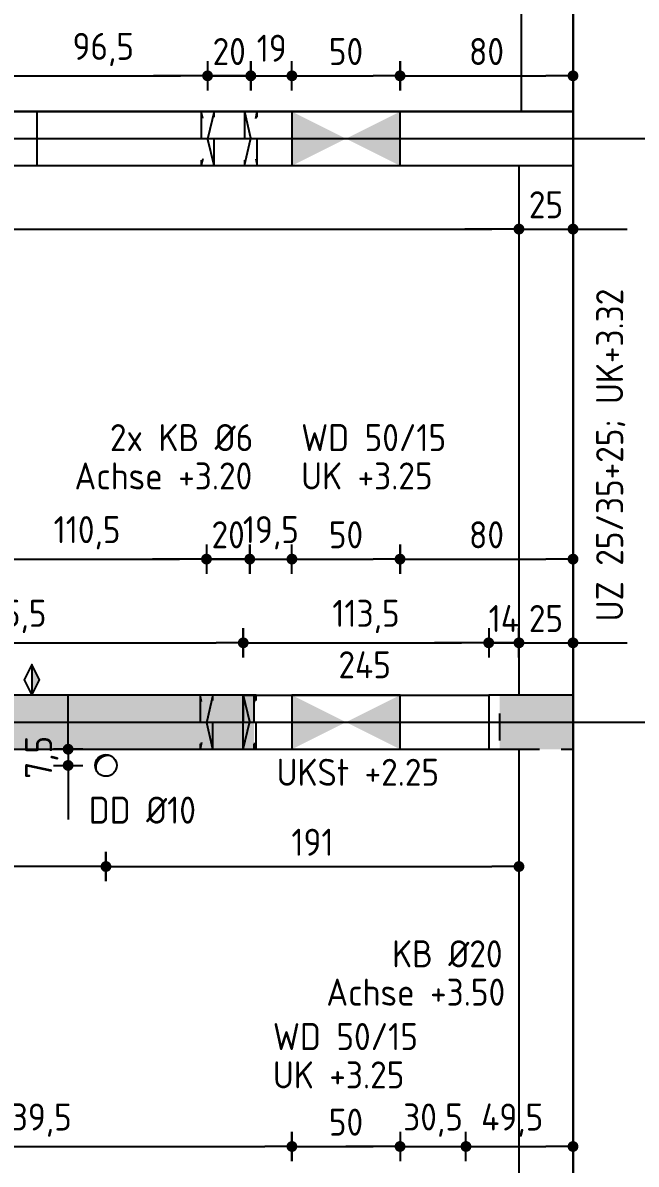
# Model space of a CAD drawing. Extents: x 399 to 532, y -4 to 185.
# Drawn here: x 447.15 to 449.98, y 176.91 to 182.19 of the extents above; entities that cross this region are included whole.
import ezdxf

# ---------------------------------------------------------------- set-up
doc = ezdxf.new("R2010")
doc.units = 0
doc.header["$LTSCALE"] = 0.5
doc.header["$MEASUREMENT"] = 0
doc.header["$PDMODE"] = 2
doc.linetypes.add('AUSGEZOGEN', pattern=[1000.01, 1000, 0.01])
doc.linetypes.add('HIDDEN', pattern=[0.375, 0.25, -0.125])
doc.layers.get('0').update_dxf_attribs({"linetype": 'CONTINUOUS'})
doc.layers.get('Defpoints').update_dxf_attribs({"linetype": 'CONTINUOUS'})
for name, color, linetype in [('0_H10', 13, 'CONTINUOUS'), ('ACHSEN', 7, 'CONTINUOUS'), ('BETON', 7, 'CONTINUOUS'), ('DD', 7, 'CONTINUOUS'), ('Decke', 7, 'CONTINUOUS'), ('Decke Lignatur', 21, 'CONTINUOUS'), ('DRUEBER', 7, 'CONTINUOUS'), ('HOLZ-ANS', 21, 'CONTINUOUS'), ('MASSE', 7, 'CONTINUOUS'), ('Sichtbeton', 7, 'CONTINUOUS'), ('Sturz', 7, 'CONTINUOUS'), ('TEXT', 7, 'CONTINUOUS'), ('UZ', 7, 'CONTINUOUS'), ('WD', 7, 'CONTINUOUS')]:
    doc.layers.add(name, color=color, linetype=linetype)
doc.styles.add('TXT', font='isocp.shx')
doc.dimstyles.new('DOT_I', dxfattribs={"dimscale": 0.5, "dimtxt": 0.25, "dimasz": 0.25, "dimexe": 0.1, "dimexo": 0.3, "dimgap": 0.1, "dimtad": 1, "dimdec": 3, "dimzin": 3, "dimtxsty": 'TXT', "dimblk": 'DOT', "dimblk1": 'DOT', "dimblk2": 'DOT', "dimsah": 1, "dimcen": 0.1, "dimse1": 1, "dimse2": 1, "dimazin": 0, "dimtfac": 1, "dimtdec": 4, "dimtix": 1, "dimtmove": 2, "dimatfit": 3, "dimldrblk": 'DOT', "dimfxl": 0.7, "dimfxlon": 1, "dimtvp": 1, "dimtolj": 1, "dimtzin": 0, "dimarcsym": 0})

# ---------------------------------------------------------------- blocks, each defined once
blk = doc.blocks.new('Beton 1.OG')
at = {"color": 0, "linetype": 'ByBlock', "flags": 128}
for points in [[(19.985, 12.25), (19.985, 13.5), (24.685, 13.5), (24.685, 13.75), (18.96, 13.75), (18.96, 13.5), (19.735, 13.5), (19.735, 12.25)], [(26.16, 13.5), (26.16, 13.75), (25.82, 13.75), (25.82, 13.5)]]:
    blk.add_lwpolyline(points, close=True, dxfattribs=at)
blk = doc.blocks.new('DOT')
at = {"layer": 'MASSE', "color": 7, "linetype": 'Continuous'}
for p, q in [((0, 0.54), (0, -0.54)), ((0, 0), (-1, 0))]:
    blk.add_line(p, q, dxfattribs=at)
at = {"layer": 'MASSE', "color": 7, "linetype": 'Continuous', "const_width": 0.2}
blk.add_lwpolyline([(-0.1, 0, 1), (0.1, 0, 1)], format="xyb", close=True, dxfattribs=at)
blk = doc.blocks.new('*D547')
at = {"layer": 'Defpoints', "color": 0, "linetype": 'AUSGEZOGEN', "transparency": 16777216}
for p in [(443.516, 181.2382), (449.441, 181.2382), (449.441, 181.2382)]:
    blk.add_point(p, dxfattribs=at)
at = {"layer": 'MASSE', "color": 0, "linetype": 'AUSGEZOGEN', "lineweight": -2, "transparency": 16777216}
blk.add_line((443.641, 181.2382), (449.316, 181.2382), dxfattribs=at)
at = {"layer": 'MASSE', "color": 0, "linetype": 'AUSGEZOGEN', "lineweight": -2, "transparency": 16777216, "xscale": 0.125, "yscale": 0.125, "zscale": 0.125, "rotation": 180}
blk.add_blockref('DOT', (443.516, 181.2382), dxfattribs=at)
at = {"layer": 'MASSE', "color": 0, "linetype": 'AUSGEZOGEN', "lineweight": -2, "transparency": 16777216, "xscale": 0.125, "yscale": 0.125, "zscale": 0.125}
blk.add_blockref('DOT', (449.441, 181.2382), dxfattribs=at)
at = {"layer": 'MASSE', "color": 0, "linetype": 'AUSGEZOGEN', "transparency": 16777216, "insert": (445.8108, 181.3601), "char_height": 0.125, "attachment_point": 5, "style": 'TXT'}
blk.add_mtext('\\A1;592,5', dxfattribs=at)
blk = doc.blocks.new('*D548')
at = {"layer": 'Defpoints', "color": 0, "linetype": 'AUSGEZOGEN', "transparency": 16777216}
for p in [(449.441, 181.2382), (449.691, 181.2382), (449.691, 181.2382)]:
    blk.add_point(p, dxfattribs=at)
at = {"layer": 'MASSE', "color": 0, "linetype": 'AUSGEZOGEN', "lineweight": -2, "transparency": 16777216}
for p, q in [((449.316, 181.2382), (449.191, 181.2382)), ((449.441, 181.2382), (449.691, 181.2382)), ((449.816, 181.2382), (449.941, 181.2382))]:
    blk.add_line(p, q, dxfattribs=at)
at = {"layer": 'MASSE', "color": 0, "linetype": 'AUSGEZOGEN', "lineweight": -2, "transparency": 16777216, "xscale": 0.125, "yscale": 0.125, "zscale": 0.125}
blk.add_blockref('DOT', (449.441, 181.2382), dxfattribs=at)
at = {"layer": 'MASSE', "color": 0, "linetype": 'AUSGEZOGEN', "lineweight": -2, "transparency": 16777216, "xscale": 0.125, "yscale": 0.125, "zscale": 0.125, "rotation": 180}
blk.add_blockref('DOT', (449.691, 181.2382), dxfattribs=at)
at = {"layer": 'MASSE', "color": 0, "linetype": 'AUSGEZOGEN', "transparency": 16777216, "insert": (449.566, 181.3508), "char_height": 0.125, "attachment_point": 5, "style": 'TXT'}
blk.add_mtext('\\A1;25', dxfattribs=at)
blk = doc.blocks.new('*D411')
at = {"layer": 'Defpoints', "color": 0, "linetype": 'AUSGEZOGEN', "transparency": 16777216}
for p in [(446.011, 179.324), (448.166, 179.324), (448.166, 179.324)]:
    blk.add_point(p, dxfattribs=at)
at = {"layer": 'MASSE', "color": 0, "linetype": 'AUSGEZOGEN', "lineweight": -2, "transparency": 16777216}
blk.add_line((446.136, 179.324), (448.041, 179.324), dxfattribs=at)
at = {"layer": 'MASSE', "color": 0, "linetype": 'AUSGEZOGEN', "lineweight": -2, "transparency": 16777216, "xscale": 0.125, "yscale": 0.125, "zscale": 0.125, "rotation": 180}
blk.add_blockref('DOT', (446.011, 179.324), dxfattribs=at)
at = {"layer": 'MASSE', "color": 0, "linetype": 'AUSGEZOGEN', "lineweight": -2, "transparency": 16777216, "xscale": 0.125, "yscale": 0.125, "zscale": 0.125}
blk.add_blockref('DOT', (448.166, 179.324), dxfattribs=at)
at = {"layer": 'MASSE', "color": 0, "linetype": 'AUSGEZOGEN', "transparency": 16777216, "insert": (447.0885, 179.4459), "char_height": 0.125, "attachment_point": 5, "style": 'TXT'}
blk.add_mtext('\\A1;215,5', dxfattribs=at)
blk = doc.blocks.new('*D412')
at = {"layer": 'Defpoints', "color": 0, "linetype": 'AUSGEZOGEN', "transparency": 16777216}
for p in [(448.166, 179.324), (449.301, 179.324), (449.301, 179.324)]:
    blk.add_point(p, dxfattribs=at)
at = {"layer": 'MASSE', "color": 0, "linetype": 'AUSGEZOGEN', "lineweight": -2, "transparency": 16777216}
blk.add_line((448.291, 179.324), (449.176, 179.324), dxfattribs=at)
at = {"layer": 'MASSE', "color": 0, "linetype": 'AUSGEZOGEN', "lineweight": -2, "transparency": 16777216, "xscale": 0.125, "yscale": 0.125, "zscale": 0.125, "rotation": 180}
blk.add_blockref('DOT', (448.166, 179.324), dxfattribs=at)
at = {"layer": 'MASSE', "color": 0, "linetype": 'AUSGEZOGEN', "lineweight": -2, "transparency": 16777216, "xscale": 0.125, "yscale": 0.125, "zscale": 0.125}
blk.add_blockref('DOT', (449.301, 179.324), dxfattribs=at)
at = {"layer": 'MASSE', "color": 0, "linetype": 'AUSGEZOGEN', "transparency": 16777216, "insert": (448.7335, 179.4459), "char_height": 0.125, "attachment_point": 5, "style": 'TXT'}
blk.add_mtext('\\A1;113,5', dxfattribs=at)
blk = doc.blocks.new('*D413')
at = {"layer": 'Defpoints', "color": 0, "linetype": 'AUSGEZOGEN', "transparency": 16777216}
for p in [(449.301, 179.324), (449.441, 179.324), (449.441, 179.324)]:
    blk.add_point(p, dxfattribs=at)
at = {"layer": 'MASSE', "color": 0, "linetype": 'AUSGEZOGEN', "lineweight": -2, "transparency": 16777216}
for p, q in [((449.176, 179.324), (449.051, 179.324)), ((449.301, 179.324), (449.441, 179.324)), ((449.566, 179.324), (449.691, 179.324))]:
    blk.add_line(p, q, dxfattribs=at)
at = {"layer": 'MASSE', "color": 0, "linetype": 'AUSGEZOGEN', "lineweight": -2, "transparency": 16777216, "xscale": 0.125, "yscale": 0.125, "zscale": 0.125}
blk.add_blockref('DOT', (449.301, 179.324), dxfattribs=at)
at = {"layer": 'MASSE', "color": 0, "linetype": 'AUSGEZOGEN', "lineweight": -2, "transparency": 16777216, "xscale": 0.125, "yscale": 0.125, "zscale": 0.125, "rotation": 180}
blk.add_blockref('DOT', (449.441, 179.324), dxfattribs=at)
at = {"layer": 'MASSE', "color": 0, "linetype": 'AUSGEZOGEN', "transparency": 16777216, "insert": (449.371, 179.4365), "char_height": 0.125, "attachment_point": 5, "style": 'TXT'}
blk.add_mtext('\\A1;14', dxfattribs=at)
blk = doc.blocks.new('*D414')
at = {"layer": 'Defpoints', "color": 0, "linetype": 'AUSGEZOGEN', "transparency": 16777216}
for p in [(449.441, 179.324), (449.691, 179.324), (449.691, 179.324)]:
    blk.add_point(p, dxfattribs=at)
at = {"layer": 'MASSE', "color": 0, "linetype": 'AUSGEZOGEN', "lineweight": -2, "transparency": 16777216}
for p, q in [((449.316, 179.324), (449.191, 179.324)), ((449.441, 179.324), (449.691, 179.324)), ((449.816, 179.324), (449.941, 179.324))]:
    blk.add_line(p, q, dxfattribs=at)
at = {"layer": 'MASSE', "color": 0, "linetype": 'AUSGEZOGEN', "lineweight": -2, "transparency": 16777216, "xscale": 0.125, "yscale": 0.125, "zscale": 0.125}
blk.add_blockref('DOT', (449.441, 179.324), dxfattribs=at)
at = {"layer": 'MASSE', "color": 0, "linetype": 'AUSGEZOGEN', "lineweight": -2, "transparency": 16777216, "xscale": 0.125, "yscale": 0.125, "zscale": 0.125, "rotation": 180}
blk.add_blockref('DOT', (449.691, 179.324), dxfattribs=at)
at = {"layer": 'MASSE', "color": 0, "linetype": 'AUSGEZOGEN', "transparency": 16777216, "insert": (449.566, 179.4365), "char_height": 0.125, "attachment_point": 5, "style": 'TXT'}
blk.add_mtext('\\A1;25', dxfattribs=at)
blk = doc.blocks.new('Beton EG')
at = {"color": 0, "linetype": 'ByBlock', "flags": 128}
for points in [[(23.68, 16.2), (26.16, 16.2), (26.16, 16.45), (23.68, 16.45)], [(26.16, 10.73), (26.16, 13.75), (25.77, 13.75), (25.77, 13.5), (25.91, 13.5), (25.91, 11.05), (19.735, 11.05), (19.735, 10.7), (19.985, 10.7), (19.985, 10.8), (25.91, 10.8), (25.91, 10.73)], [(24.635, 13.75), (22.48, 13.75), (22.48, 13.5), (24.635, 13.5)]]:
    blk.add_lwpolyline(points, close=True, dxfattribs=at)
blk = doc.blocks.new('DD00')
at = {"color": 0, "linetype": 'ByBlock'}
blk.add_circle((23.94, -2.9), 0.05, dxfattribs=at)
at = {"layer": 'DD', "color": 15, "linetype": 'AUSGEZOGEN'}
blk.add_lwpolyline([(23.9754, -2.8646, 0, 0, 0), (23.9754, -2.8646, 0, 0.00163, 0), (23.9699, -2.861, 0.00163, 0.00324, 0), (23.9642, -2.8581, 0.00324, 0.00478, 0), (23.9582, -2.856, 0.00478, 0.00625, 0), (23.9521, -2.8547, 0.00625, 0.00761, 0), (23.946, -2.8542, 0.00761, 0.00884, 0), (23.94, -2.8544, 0.00884, 0.00992, 0), (23.9341, -2.8553, 0.00992, 0.0108, 0), (23.9285, -2.8569, 0.0108, 0.0115, 0), (23.9231, -2.8591, 0.0115, 0.0121, 0), (23.918, -2.8619, 0.0121, 0.0124, 0), (23.9133, -2.8652, 0.0124, 0.0125, 0), (23.9091, -2.8691, 0.0125, 0.0124, 0), (23.9052, -2.8733, 0.0124, 0.0121, 0), (23.9019, -2.878, 0.0121, 0.0115, 0), (23.8991, -2.8831, 0.0115, 0.0108, 0), (23.8969, -2.8885, 0.0108, 0.00992, 0), (23.8953, -2.8941, 0.00992, 0.00884, 0), (23.8944, -2.9, 0.00884, 0.00761, 0), (23.8942, -2.906, 0.00761, 0.00625, 0), (23.8947, -2.9121, 0.00625, 0.00478, 0), (23.896, -2.9182, 0.00478, 0.00324, 0), (23.8981, -2.9242, 0.00324, 0.00163, 0), (23.901, -2.9299, 0.00163, 0, 0)], format="xyseb", dxfattribs=at)
blk = doc.blocks.new('*D673')
at = {"layer": 'Defpoints', "color": 0, "linetype": 'AUSGEZOGEN', "transparency": 16777216}
for p in [(447.356, 178.8317), (447.356, 178.7567), (447.356, 178.7567)]:
    blk.add_point(p, dxfattribs=at)
at = {"layer": 'MASSE', "color": 0, "linetype": 'AUSGEZOGEN', "lineweight": -2, "transparency": 16777216}
for p, q in [((447.356, 178.9567), (447.356, 179.0817)), ((447.356, 178.8317), (447.356, 178.7567)), ((447.356, 178.6317), (447.356, 178.5067))]:
    blk.add_line(p, q, dxfattribs=at)
at = {"layer": 'MASSE', "color": 0, "linetype": 'AUSGEZOGEN', "lineweight": -2, "transparency": 16777216, "xscale": 0.125, "yscale": 0.125, "zscale": 0.125}
for p, rotation in [((447.356, 178.8317), 270), ((447.356, 178.7567), 90)]:
    blk.add_blockref('DOT', p, dxfattribs=dict(at, rotation=rotation))
at = {"layer": 'MASSE', "color": 0, "linetype": 'AUSGEZOGEN', "transparency": 16777216, "insert": (447.2341, 178.7942), "char_height": 0.125, "attachment_point": 5, "rotation": 90, "style": 'TXT'}
blk.add_mtext('\\A1;7,5', dxfattribs=at)
blk = doc.blocks.new('*D675')
at = {"layer": 'Defpoints', "color": 0, "linetype": 'AUSGEZOGEN', "transparency": 16777216}
for p in [(446.341, 178.2888), (446.341, 178.2888), (447.531, 178.2888)]:
    blk.add_point(p, dxfattribs=at)
at = {"layer": 'MASSE', "color": 0, "linetype": 'AUSGEZOGEN', "lineweight": -2, "transparency": 16777216}
blk.add_line((447.406, 178.2888), (446.466, 178.2888), dxfattribs=at)
at = {"layer": 'MASSE', "color": 0, "linetype": 'AUSGEZOGEN', "lineweight": -2, "transparency": 16777216, "xscale": 0.125, "yscale": 0.125, "zscale": 0.125, "rotation": 180}
blk.add_blockref('DOT', (446.341, 178.2888), dxfattribs=at)
at = {"layer": 'MASSE', "color": 0, "linetype": 'AUSGEZOGEN', "lineweight": -2, "transparency": 16777216, "xscale": 0.125, "yscale": 0.125, "zscale": 0.125}
blk.add_blockref('DOT', (447.531, 178.2888), dxfattribs=at)
at = {"layer": 'MASSE', "color": 0, "linetype": 'AUSGEZOGEN', "transparency": 16777216, "insert": (446.936, 178.4013), "char_height": 0.125, "attachment_point": 5, "style": 'TXT'}
blk.add_mtext('\\A1;119', dxfattribs=at)
blk = doc.blocks.new('*D676')
at = {"layer": 'Defpoints', "color": 0, "linetype": 'AUSGEZOGEN', "transparency": 16777216}
for p in [(447.531, 178.2888), (449.441, 178.2888), (449.441, 178.2888)]:
    blk.add_point(p, dxfattribs=at)
at = {"layer": 'MASSE', "color": 0, "linetype": 'AUSGEZOGEN', "lineweight": -2, "transparency": 16777216}
blk.add_line((447.656, 178.2888), (449.316, 178.2888), dxfattribs=at)
at = {"layer": 'MASSE', "color": 0, "linetype": 'AUSGEZOGEN', "lineweight": -2, "transparency": 16777216, "xscale": 0.125, "yscale": 0.125, "zscale": 0.125, "rotation": 180}
blk.add_blockref('DOT', (447.531, 178.2888), dxfattribs=at)
at = {"layer": 'MASSE', "color": 0, "linetype": 'AUSGEZOGEN', "lineweight": -2, "transparency": 16777216, "xscale": 0.125, "yscale": 0.125, "zscale": 0.125}
blk.add_blockref('DOT', (449.441, 178.2888), dxfattribs=at)
at = {"layer": 'MASSE', "color": 0, "linetype": 'AUSGEZOGEN', "transparency": 16777216, "insert": (448.486, 178.4013), "char_height": 0.125, "attachment_point": 5, "style": 'TXT'}
blk.add_mtext('\\A1;191', dxfattribs=at)
blk = doc.blocks.new('WD00')
at = {"color": 0, "linetype": 'ByBlock'}
for points in [[(24.8, -0.125), (25.3, -0.125), (25.3, 0.125), (24.8, 0.125)], [(24.8, -2.825), (25.3, -2.825), (25.3, -2.575), (24.8, -2.575)]]:
    blk.add_lwpolyline(points, close=True, dxfattribs=at)
at = {"layer": 'WD', "color": 1, "linetype": 'ByBlock'}
for points in [[(24.8, -0.125), (24.8, 0.125), (25.3, 0.125), (25.3, -0.125)], [(24.8, -2.825), (24.8, -2.575), (25.3, -2.575), (25.3, -2.825)]]:
    blk.add_solid(points, dxfattribs=at)
blk = doc.blocks.new('*D653')
at = {"layer": 'Defpoints', "color": 0, "linetype": 'AUSGEZOGEN', "transparency": 16777216}
for p in [(447.0359, 181.9473), (448.0009, 181.9473), (448.0009, 181.9473)]:
    blk.add_point(p, dxfattribs=at)
at = {"layer": 'MASSE', "color": 0, "linetype": 'AUSGEZOGEN', "lineweight": -2, "transparency": 16777216}
blk.add_line((447.1609, 181.9473), (447.8759, 181.9473), dxfattribs=at)
at = {"layer": 'MASSE', "color": 0, "linetype": 'AUSGEZOGEN', "lineweight": -2, "transparency": 16777216, "xscale": 0.125, "yscale": 0.125, "zscale": 0.125, "rotation": 180}
blk.add_blockref('DOT', (447.0359, 181.9473), dxfattribs=at)
at = {"layer": 'MASSE', "color": 0, "linetype": 'AUSGEZOGEN', "lineweight": -2, "transparency": 16777216, "xscale": 0.125, "yscale": 0.125, "zscale": 0.125}
blk.add_blockref('DOT', (448.0009, 181.9473), dxfattribs=at)
at = {"layer": 'MASSE', "color": 0, "linetype": 'AUSGEZOGEN', "transparency": 16777216, "insert": (447.5184, 182.0691), "char_height": 0.125, "attachment_point": 5, "style": 'TXT'}
blk.add_mtext('\\A1;96,5', dxfattribs=at)
blk = doc.blocks.new('*D654')
at = {"layer": 'Defpoints', "color": 0, "linetype": 'AUSGEZOGEN', "transparency": 16777216}
for p in [(448.0009, 181.9473), (448.201, 181.9473), (448.201, 181.9473)]:
    blk.add_point(p, dxfattribs=at)
at = {"layer": 'MASSE', "color": 0, "linetype": 'AUSGEZOGEN', "lineweight": -2, "transparency": 16777216}
for p, q in [((447.8759, 181.9473), (447.7509, 181.9473)), ((448.0009, 181.9473), (448.201, 181.9473)), ((448.326, 181.9473), (448.451, 181.9473))]:
    blk.add_line(p, q, dxfattribs=at)
at = {"layer": 'MASSE', "color": 0, "linetype": 'AUSGEZOGEN', "lineweight": -2, "transparency": 16777216, "xscale": 0.125, "yscale": 0.125, "zscale": 0.125}
blk.add_blockref('DOT', (448.0009, 181.9473), dxfattribs=at)
at = {"layer": 'MASSE', "color": 0, "linetype": 'AUSGEZOGEN', "lineweight": -2, "transparency": 16777216, "xscale": 0.125, "yscale": 0.125, "zscale": 0.125, "rotation": 180}
blk.add_blockref('DOT', (448.201, 181.9473), dxfattribs=at)
at = {"layer": 'MASSE', "color": 0, "linetype": 'AUSGEZOGEN', "transparency": 16777216, "insert": (448.101, 182.0598), "char_height": 0.125, "attachment_point": 5, "style": 'TXT'}
blk.add_mtext('\\A1;20', dxfattribs=at)
blk = doc.blocks.new('*D662')
at = {"layer": 'Defpoints', "color": 0, "linetype": 'AUSGEZOGEN', "transparency": 16777216}
for p in [(448.201, 181.9473), (448.391, 181.9473), (448.391, 181.9473)]:
    blk.add_point(p, dxfattribs=at)
at = {"layer": 'MASSE', "color": 0, "linetype": 'AUSGEZOGEN', "lineweight": -2, "transparency": 16777216}
for p, q in [((448.076, 181.9473), (447.951, 181.9473)), ((448.201, 181.9473), (448.391, 181.9473)), ((448.516, 181.9473), (448.641, 181.9473))]:
    blk.add_line(p, q, dxfattribs=at)
at = {"layer": 'MASSE', "color": 0, "linetype": 'AUSGEZOGEN', "lineweight": -2, "transparency": 16777216, "xscale": 0.125, "yscale": 0.125, "zscale": 0.125}
blk.add_blockref('DOT', (448.201, 181.9473), dxfattribs=at)
at = {"layer": 'MASSE', "color": 0, "linetype": 'AUSGEZOGEN', "lineweight": -2, "transparency": 16777216, "xscale": 0.125, "yscale": 0.125, "zscale": 0.125, "rotation": 180}
blk.add_blockref('DOT', (448.391, 181.9473), dxfattribs=at)
at = {"layer": 'MASSE', "color": 0, "linetype": 'AUSGEZOGEN', "transparency": 16777216, "insert": (448.2976, 182.0751), "char_height": 0.125, "attachment_point": 5, "style": 'TXT'}
blk.add_mtext('\\A1;19', dxfattribs=at)
blk = doc.blocks.new('*D663')
at = {"layer": 'Defpoints', "color": 0, "linetype": 'AUSGEZOGEN', "transparency": 16777216}
for p in [(448.391, 181.9473), (448.891, 181.9473), (448.891, 181.9473)]:
    blk.add_point(p, dxfattribs=at)
at = {"layer": 'MASSE', "color": 0, "linetype": 'AUSGEZOGEN', "lineweight": -2, "transparency": 16777216}
blk.add_line((448.516, 181.9473), (448.766, 181.9473), dxfattribs=at)
at = {"layer": 'MASSE', "color": 0, "linetype": 'AUSGEZOGEN', "lineweight": -2, "transparency": 16777216, "xscale": 0.125, "yscale": 0.125, "zscale": 0.125, "rotation": 180}
blk.add_blockref('DOT', (448.391, 181.9473), dxfattribs=at)
at = {"layer": 'MASSE', "color": 0, "linetype": 'AUSGEZOGEN', "lineweight": -2, "transparency": 16777216, "xscale": 0.125, "yscale": 0.125, "zscale": 0.125}
blk.add_blockref('DOT', (448.891, 181.9473), dxfattribs=at)
at = {"layer": 'MASSE', "color": 0, "linetype": 'AUSGEZOGEN', "transparency": 16777216, "insert": (448.641, 182.0598), "char_height": 0.125, "attachment_point": 5, "style": 'TXT'}
blk.add_mtext('\\A1;50', dxfattribs=at)
blk = doc.blocks.new('*D664')
at = {"layer": 'Defpoints', "color": 0, "linetype": 'AUSGEZOGEN', "transparency": 16777216}
for p in [(448.891, 181.9473), (449.691, 181.9473), (449.691, 181.9473)]:
    blk.add_point(p, dxfattribs=at)
at = {"layer": 'MASSE', "color": 0, "linetype": 'AUSGEZOGEN', "lineweight": -2, "transparency": 16777216}
blk.add_line((449.016, 181.9473), (449.566, 181.9473), dxfattribs=at)
at = {"layer": 'MASSE', "color": 0, "linetype": 'AUSGEZOGEN', "lineweight": -2, "transparency": 16777216, "xscale": 0.125, "yscale": 0.125, "zscale": 0.125, "rotation": 180}
blk.add_blockref('DOT', (448.891, 181.9473), dxfattribs=at)
at = {"layer": 'MASSE', "color": 0, "linetype": 'AUSGEZOGEN', "lineweight": -2, "transparency": 16777216, "xscale": 0.125, "yscale": 0.125, "zscale": 0.125}
blk.add_blockref('DOT', (449.691, 181.9473), dxfattribs=at)
at = {"layer": 'MASSE', "color": 0, "linetype": 'AUSGEZOGEN', "transparency": 16777216, "insert": (449.291, 182.0598), "char_height": 0.125, "attachment_point": 5, "style": 'TXT'}
blk.add_mtext('\\A1;80', dxfattribs=at)
blk = doc.blocks.new('*D668')
at = {"layer": 'Defpoints', "color": 0, "linetype": 'AUSGEZOGEN', "transparency": 16777216}
for p in [(446.891, 179.7113), (447.9959, 179.7113), (447.9959, 179.7113)]:
    blk.add_point(p, dxfattribs=at)
at = {"layer": 'MASSE', "color": 0, "linetype": 'AUSGEZOGEN', "lineweight": -2, "transparency": 16777216}
blk.add_line((447.016, 179.7113), (447.8709, 179.7113), dxfattribs=at)
at = {"layer": 'MASSE', "color": 0, "linetype": 'AUSGEZOGEN', "lineweight": -2, "transparency": 16777216, "xscale": 0.125, "yscale": 0.125, "zscale": 0.125, "rotation": 180}
blk.add_blockref('DOT', (446.891, 179.7113), dxfattribs=at)
at = {"layer": 'MASSE', "color": 0, "linetype": 'AUSGEZOGEN', "lineweight": -2, "transparency": 16777216, "xscale": 0.125, "yscale": 0.125, "zscale": 0.125}
blk.add_blockref('DOT', (447.9959, 179.7113), dxfattribs=at)
at = {"layer": 'MASSE', "color": 0, "linetype": 'AUSGEZOGEN', "transparency": 16777216, "insert": (447.4435, 179.8331), "char_height": 0.125, "attachment_point": 5, "style": 'TXT'}
blk.add_mtext('\\A1;110,5', dxfattribs=at)
blk = doc.blocks.new('*D669')
at = {"layer": 'Defpoints', "color": 0, "linetype": 'AUSGEZOGEN', "transparency": 16777216}
for p in [(447.9959, 179.7113), (448.196, 179.7113), (448.196, 179.7113)]:
    blk.add_point(p, dxfattribs=at)
at = {"layer": 'MASSE', "color": 0, "linetype": 'AUSGEZOGEN', "lineweight": -2, "transparency": 16777216}
for p, q in [((447.8709, 179.7113), (447.7459, 179.7113)), ((447.9959, 179.7113), (448.196, 179.7113)), ((448.321, 179.7113), (448.446, 179.7113))]:
    blk.add_line(p, q, dxfattribs=at)
at = {"layer": 'MASSE', "color": 0, "linetype": 'AUSGEZOGEN', "lineweight": -2, "transparency": 16777216, "xscale": 0.125, "yscale": 0.125, "zscale": 0.125}
blk.add_blockref('DOT', (447.9959, 179.7113), dxfattribs=at)
at = {"layer": 'MASSE', "color": 0, "linetype": 'AUSGEZOGEN', "lineweight": -2, "transparency": 16777216, "xscale": 0.125, "yscale": 0.125, "zscale": 0.125, "rotation": 180}
blk.add_blockref('DOT', (448.196, 179.7113), dxfattribs=at)
at = {"layer": 'MASSE', "color": 0, "linetype": 'AUSGEZOGEN', "transparency": 16777216, "insert": (448.096, 179.8238), "char_height": 0.125, "attachment_point": 5, "style": 'TXT'}
blk.add_mtext('\\A1;20', dxfattribs=at)
blk = doc.blocks.new('*D670')
at = {"layer": 'Defpoints', "color": 0, "linetype": 'AUSGEZOGEN', "transparency": 16777216}
for p in [(448.196, 179.7113), (448.391, 179.7113), (448.391, 179.7113)]:
    blk.add_point(p, dxfattribs=at)
at = {"layer": 'MASSE', "color": 0, "linetype": 'AUSGEZOGEN', "lineweight": -2, "transparency": 16777216}
for p, q in [((448.071, 179.7113), (447.946, 179.7113)), ((448.196, 179.7113), (448.391, 179.7113)), ((448.516, 179.7113), (448.641, 179.7113))]:
    blk.add_line(p, q, dxfattribs=at)
at = {"layer": 'MASSE', "color": 0, "linetype": 'AUSGEZOGEN', "lineweight": -2, "transparency": 16777216, "xscale": 0.125, "yscale": 0.125, "zscale": 0.125}
blk.add_blockref('DOT', (448.196, 179.7113), dxfattribs=at)
at = {"layer": 'MASSE', "color": 0, "linetype": 'AUSGEZOGEN', "lineweight": -2, "transparency": 16777216, "xscale": 0.125, "yscale": 0.125, "zscale": 0.125, "rotation": 180}
blk.add_blockref('DOT', (448.391, 179.7113), dxfattribs=at)
at = {"layer": 'MASSE', "color": 0, "linetype": 'AUSGEZOGEN', "transparency": 16777216, "insert": (448.2935, 179.8331), "char_height": 0.125, "attachment_point": 5, "style": 'TXT'}
blk.add_mtext('\\A1;19,5', dxfattribs=at)
blk = doc.blocks.new('*D678')
at = {"layer": 'Defpoints', "color": 0, "linetype": 'AUSGEZOGEN', "transparency": 16777216}
for p in [(448.391, 179.7113), (448.891, 179.7113), (448.891, 179.7113)]:
    blk.add_point(p, dxfattribs=at)
at = {"layer": 'MASSE', "color": 0, "linetype": 'AUSGEZOGEN', "lineweight": -2, "transparency": 16777216}
blk.add_line((448.516, 179.7113), (448.766, 179.7113), dxfattribs=at)
at = {"layer": 'MASSE', "color": 0, "linetype": 'AUSGEZOGEN', "lineweight": -2, "transparency": 16777216, "xscale": 0.125, "yscale": 0.125, "zscale": 0.125, "rotation": 180}
blk.add_blockref('DOT', (448.391, 179.7113), dxfattribs=at)
at = {"layer": 'MASSE', "color": 0, "linetype": 'AUSGEZOGEN', "lineweight": -2, "transparency": 16777216, "xscale": 0.125, "yscale": 0.125, "zscale": 0.125}
blk.add_blockref('DOT', (448.891, 179.7113), dxfattribs=at)
at = {"layer": 'MASSE', "color": 0, "linetype": 'AUSGEZOGEN', "transparency": 16777216, "insert": (448.641, 179.8238), "char_height": 0.125, "attachment_point": 5, "style": 'TXT'}
blk.add_mtext('\\A1;50', dxfattribs=at)
blk = doc.blocks.new('*D679')
at = {"layer": 'Defpoints', "color": 0, "linetype": 'AUSGEZOGEN', "transparency": 16777216}
for p in [(448.891, 179.7113), (449.691, 179.7113), (449.691, 179.7113)]:
    blk.add_point(p, dxfattribs=at)
at = {"layer": 'MASSE', "color": 0, "linetype": 'AUSGEZOGEN', "lineweight": -2, "transparency": 16777216}
blk.add_line((449.016, 179.7113), (449.566, 179.7113), dxfattribs=at)
at = {"layer": 'MASSE', "color": 0, "linetype": 'AUSGEZOGEN', "lineweight": -2, "transparency": 16777216, "xscale": 0.125, "yscale": 0.125, "zscale": 0.125, "rotation": 180}
blk.add_blockref('DOT', (448.891, 179.7113), dxfattribs=at)
at = {"layer": 'MASSE', "color": 0, "linetype": 'AUSGEZOGEN', "lineweight": -2, "transparency": 16777216, "xscale": 0.125, "yscale": 0.125, "zscale": 0.125}
blk.add_blockref('DOT', (449.691, 179.7113), dxfattribs=at)
at = {"layer": 'MASSE', "color": 0, "linetype": 'AUSGEZOGEN', "transparency": 16777216, "insert": (449.291, 179.8238), "char_height": 0.125, "attachment_point": 5, "style": 'TXT'}
blk.add_mtext('\\A1;80', dxfattribs=at)
blk = doc.blocks.new('*D682')
at = {"layer": 'Defpoints', "color": 0, "linetype": 'AUSGEZOGEN', "transparency": 16777216}
for p in [(445.9959, 176.9936), (448.391, 176.9936), (448.391, 176.9936)]:
    blk.add_point(p, dxfattribs=at)
at = {"layer": 'MASSE', "color": 0, "linetype": 'AUSGEZOGEN', "lineweight": -2, "transparency": 16777216}
blk.add_line((446.1209, 176.9936), (448.266, 176.9936), dxfattribs=at)
at = {"layer": 'MASSE', "color": 0, "linetype": 'AUSGEZOGEN', "lineweight": -2, "transparency": 16777216, "xscale": 0.125, "yscale": 0.125, "zscale": 0.125, "rotation": 180}
blk.add_blockref('DOT', (445.9959, 176.9936), dxfattribs=at)
at = {"layer": 'MASSE', "color": 0, "linetype": 'AUSGEZOGEN', "lineweight": -2, "transparency": 16777216, "xscale": 0.125, "yscale": 0.125, "zscale": 0.125}
blk.add_blockref('DOT', (448.391, 176.9936), dxfattribs=at)
at = {"layer": 'MASSE', "color": 0, "linetype": 'AUSGEZOGEN', "transparency": 16777216, "insert": (447.1935, 177.1154), "char_height": 0.125, "attachment_point": 5, "style": 'TXT'}
blk.add_mtext('\\A1;239,5', dxfattribs=at)
blk = doc.blocks.new('*D683')
at = {"layer": 'Defpoints', "color": 0, "linetype": 'AUSGEZOGEN', "transparency": 16777216}
for p in [(448.391, 176.9936), (448.891, 176.9936), (448.891, 176.9936)]:
    blk.add_point(p, dxfattribs=at)
at = {"layer": 'MASSE', "color": 0, "linetype": 'AUSGEZOGEN', "lineweight": -2, "transparency": 16777216}
blk.add_line((448.516, 176.9936), (448.766, 176.9936), dxfattribs=at)
at = {"layer": 'MASSE', "color": 0, "linetype": 'AUSGEZOGEN', "lineweight": -2, "transparency": 16777216, "xscale": 0.125, "yscale": 0.125, "zscale": 0.125, "rotation": 180}
blk.add_blockref('DOT', (448.391, 176.9936), dxfattribs=at)
at = {"layer": 'MASSE', "color": 0, "linetype": 'AUSGEZOGEN', "lineweight": -2, "transparency": 16777216, "xscale": 0.125, "yscale": 0.125, "zscale": 0.125}
blk.add_blockref('DOT', (448.891, 176.9936), dxfattribs=at)
at = {"layer": 'MASSE', "color": 0, "linetype": 'AUSGEZOGEN', "transparency": 16777216, "insert": (448.641, 177.1061), "char_height": 0.125, "attachment_point": 5, "style": 'TXT'}
blk.add_mtext('\\A1;50', dxfattribs=at)
blk = doc.blocks.new('*D684')
at = {"layer": 'Defpoints', "color": 0, "linetype": 'AUSGEZOGEN', "transparency": 16777216}
for p in [(448.891, 176.9936), (449.196, 176.9936), (449.196, 176.9936)]:
    blk.add_point(p, dxfattribs=at)
at = {"layer": 'MASSE', "color": 0, "linetype": 'AUSGEZOGEN', "lineweight": -2, "transparency": 16777216}
for p, q in [((448.766, 176.9936), (448.641, 176.9936)), ((448.891, 176.9936), (449.196, 176.9936)), ((449.321, 176.9936), (449.446, 176.9936))]:
    blk.add_line(p, q, dxfattribs=at)
at = {"layer": 'MASSE', "color": 0, "linetype": 'AUSGEZOGEN', "lineweight": -2, "transparency": 16777216, "xscale": 0.125, "yscale": 0.125, "zscale": 0.125}
blk.add_blockref('DOT', (448.891, 176.9936), dxfattribs=at)
at = {"layer": 'MASSE', "color": 0, "linetype": 'AUSGEZOGEN', "lineweight": -2, "transparency": 16777216, "xscale": 0.125, "yscale": 0.125, "zscale": 0.125, "rotation": 180}
blk.add_blockref('DOT', (449.196, 176.9936), dxfattribs=at)
at = {"layer": 'MASSE', "color": 0, "linetype": 'AUSGEZOGEN', "transparency": 16777216, "insert": (449.0435, 177.1155), "char_height": 0.125, "attachment_point": 5, "style": 'TXT'}
blk.add_mtext('\\A1;30,5', dxfattribs=at)
blk = doc.blocks.new('*D685')
at = {"layer": 'Defpoints', "color": 0, "linetype": 'AUSGEZOGEN', "transparency": 16777216}
for p in [(449.196, 176.9936), (449.691, 176.9936), (449.691, 176.9936)]:
    blk.add_point(p, dxfattribs=at)
at = {"layer": 'MASSE', "color": 0, "linetype": 'AUSGEZOGEN', "lineweight": -2, "transparency": 16777216}
blk.add_line((449.321, 176.9936), (449.566, 176.9936), dxfattribs=at)
at = {"layer": 'MASSE', "color": 0, "linetype": 'AUSGEZOGEN', "lineweight": -2, "transparency": 16777216, "xscale": 0.125, "yscale": 0.125, "zscale": 0.125, "rotation": 180}
blk.add_blockref('DOT', (449.196, 176.9936), dxfattribs=at)
at = {"layer": 'MASSE', "color": 0, "linetype": 'AUSGEZOGEN', "lineweight": -2, "transparency": 16777216, "xscale": 0.125, "yscale": 0.125, "zscale": 0.125}
blk.add_blockref('DOT', (449.691, 176.9936), dxfattribs=at)
at = {"layer": 'MASSE', "color": 0, "linetype": 'AUSGEZOGEN', "transparency": 16777216, "insert": (449.4096, 177.1154), "char_height": 0.125, "attachment_point": 5, "style": 'TXT'}
blk.add_mtext('\\A1;49,5', dxfattribs=at)
blk = doc.blocks.new('Achsen EG')
at = {"color": 0, "linetype": 'ByBlock', "lineweight": -2}
for p, q in [((26.1, 1.9945), (26.1, -17.3536)), ((-4.6233, 0), (28.2854, 0)), ((-4.6233, -2.7), (28.2854, -2.7))]:
    blk.add_line(p, q, dxfattribs=at)
blk = doc.blocks.new('SB')
at = {"color": 0, "linetype": 'ByBlock'}
blk.add_line((0, 0.1414), (0, 0), dxfattribs=at)
blk.add_lwpolyline([(0, 0), (0.035, 0.0707), (0, 0.1414), (-0.035, 0.071)], close=True, dxfattribs=at)
blk.add_solid([(0, 0), (0, 0.1414), (0.035, 0.0707)], dxfattribs=at)
blk = doc.blocks.new('WKB00')
at = {"color": 0, "linetype": 'ByBlock'}
for p, q in [((-1.6601, -0.245), (-1.7201, 0.005)), ((-1.6601, 0.005), (-1.7201, -0.245)), ((-1.52, -0.245), (-1.46, 0.005)), ((-1.52, 0.005), (-1.46, -0.245)), ((-1.6651, -2.945), (-1.7251, -2.695)), ((-1.6651, -2.695), (-1.7251, -2.945)), ((-1.525, -2.945), (-1.465, -2.695)), ((-1.525, -2.695), (-1.465, -2.945))]:
    blk.add_line(p, q, dxfattribs=at)
for points in [[(-1.7201, -0.245), (-1.6601, -0.245), (-1.6601, 0.005), (-1.7201, 0.005)], [(-1.52, -0.245), (-1.46, -0.245), (-1.46, 0.005), (-1.52, 0.005)], [(-1.7251, -2.945), (-1.6651, -2.945), (-1.6651, -2.695), (-1.7251, -2.695)], [(-1.525, -2.945), (-1.465, -2.945), (-1.465, -2.695), (-1.525, -2.695)]]:
    blk.add_lwpolyline(points, close=True, dxfattribs=at)

msp = doc.modelspace()

# ---------------------------------------------------------------- hatches: boundary and pattern name
at = {"layer": '0_H10', "linetype": 'AUSGEZOGEN'}
h = msp.add_hatch(color=256, dxfattribs=at)
h.paths.add_polyline_path([(440.816, 179.0817), (432.466, 179.0817), (432.466, 178.8317), (440.816, 178.8317)])
h.paths.add_polyline_path([(449.691, 178.8317), (449.691, 179.0817), (449.351, 179.0817), (449.351, 178.8317)])
h.paths.add_polyline_path([(443.516, 177.5817), (443.516, 178.8317), (448.216, 178.8317), (448.216, 179.0817), (442.491, 179.0817), (442.491, 178.8317), (443.266, 178.8317), (443.266, 177.5817)])
h.paths.add_polyline_path([(449.441, 171.5017), (449.441, 165.5817), (446.866, 165.5817), (446.866, 167.5317), (444.566, 167.5317), (444.566, 166.8667), (444.816, 166.8667), (444.816, 167.2817), (446.616, 167.2817), (446.616, 165.5817), (444.816, 165.5817), (444.816, 165.7667), (444.566, 165.7667), (444.566, 165.5817), (443.516, 165.5817), (443.516, 165.7667), (443.266, 165.7667), (443.266, 165.5817), (442.491, 165.5817), (442.491, 165.3317), (449.691, 165.3317), (449.691, 171.5017)])
h.paths.add_polyline_path([(449.441, 175.0117), (449.441, 172.5517), (449.691, 172.5517), (449.691, 175.0117)])
h.paths.add_polyline_path([(449.691, 176.0617), (449.691, 176.3817), (443.516, 176.3817), (443.516, 176.4817), (443.266, 176.4817), (443.266, 176.0317), (443.516, 176.0317), (443.516, 176.1317), (449.441, 176.1317), (449.441, 176.0617)])
h.paths.add_polyline_path([(451.586, 168.0067), (451.836, 168.0067), (451.836, 176.4067), (451.586, 176.4067)])
h.paths.add_polyline_path([(443.516, 172.5017), (443.266, 172.5017), (443.266, 175.0217), (443.516, 175.0217)])
h.paths.add_polyline_path([(430.791, 179.0817), (423.531, 179.0817), (423.531, 178.8017), (419.931, 178.8017), (419.931, 178.5517), (423.531, 178.5517), (423.531, 175.0005), (423.831, 175.0005), (423.831, 178.8317), (430.791, 178.8317)])
h.paths.add_polyline_path([(430.791, 165.5817), (423.831, 165.5817), (423.831, 172.6767), (423.531, 172.6767), (423.531, 165.3317), (430.791, 165.3317)])
h.paths.add_polyline_path([(443.516, 169.1167), (443.266, 169.1167), (443.266, 171.4917), (443.516, 171.4917)], flags=17)
h.paths.add_polyline_path([(440.816, 165.5817), (432.466, 165.5817), (432.466, 165.3317), (440.816, 165.3317)])
h.paths.add_polyline_path([(425.266, 176.1317), (425.516, 176.1317), (425.516, 176.3817), (425.266, 176.3817)], flags=17)
h.paths.add_polyline_path([(429.766, 176.1317), (430.016, 176.1317), (430.016, 176.3817), (429.766, 176.3817)], flags=17)
h.paths.add_polyline_path([(440.566, 176.1317), (440.816, 176.1317), (440.816, 176.3817), (440.566, 176.3817)])
h.paths.add_polyline_path([(432.466, 176.1317), (432.716, 176.1317), (432.716, 176.3817), (432.466, 176.3817)])
h.paths.add_polyline_path([(425.266, 168.0317), (425.516, 168.0317), (425.516, 168.2817), (425.266, 168.2817)], flags=17)
h.paths.add_polyline_path([(429.766, 168.0317), (430.016, 168.0317), (430.016, 168.2817), (429.766, 168.2817)], flags=17)
h.paths.add_polyline_path([(440.566, 168.0317), (440.816, 168.0317), (440.816, 168.2817), (440.566, 168.2817)])
h.paths.add_polyline_path([(432.466, 168.0317), (432.716, 168.0317), (432.716, 168.2817), (432.466, 168.2817)])

# ---------------------------------------------------------------- linework, layer by layer
at = {"layer": 'Decke', "linetype": 'Continuous'}
msp.add_lwpolyline([(423.531, 165.3317), (449.691, 165.3317), (449.691, 181.7817), (423.531, 181.7817), (419.761, 181.7817), (419.761, 178.8717), (419.931, 178.8717), (419.931, 172.7067), (423.531, 172.7067), (423.531, 166.0567)], close=True, dxfattribs=at)
at = {"layer": 'Decke Lignatur'}
msp.add_lwpolyline([(443.391, 182.6567), (443.391, 181.7817), (449.691, 181.7817), (449.691, 182.6567)], dxfattribs=at)
at = {"layer": 'HOLZ-ANS'}
msp.add_lwpolyline([(449.451, 182.6567), (449.451, 181.7817), (449.691, 181.7817), (449.691, 182.6567)], dxfattribs=at)
at = {"layer": 'Sturz', "linetype": 'Continuous'}
for p, q in [((446.076, 181.5317), (447.211, 181.5317)), ((448.166, 179.0817), (449.301, 179.0817)), ((448.166, 178.8317), (449.301, 178.8317))]:
    msp.add_line(p, q, dxfattribs=at)
at = {"layer": 'UZ', "color": 7, "linetype": 'AUSGEZOGEN'}
msp.add_line((449.441, 181.5317), (449.441, 179.0817), dxfattribs=at)

# ---------------------------------------------------------------- block references
at = {"layer": 'ACHSEN', "color": 140, "linetype": 'AUSGEZOGEN'}
msp.add_blockref('Achsen EG', (423.591, 181.6567), dxfattribs=at)
at = {"layer": 'BETON', "color": 6, "linetype": 'AUSGEZOGEN'}
msp.add_blockref('Beton EG', (423.531, 165.3317), dxfattribs=at)
at = {"layer": 'DD', "color": 7, "linetype": 'AUSGEZOGEN'}
msp.add_blockref('DD00', (423.591, 181.6567), dxfattribs=at)
at = {"layer": 'DRUEBER', "color": 7, "linetype": 'HIDDEN'}
msp.add_blockref('Beton 1.OG', (423.531, 165.3317), dxfattribs=at)
at = {"layer": 'Sichtbeton', "color": 7, "linetype": 'AUSGEZOGEN'}
msp.add_blockref('SB', (447.1882, 179.0817), dxfattribs=at)
at = {"layer": 'WD', "color": 7, "linetype": 'AUSGEZOGEN'}
msp.add_blockref('WD00', (423.591, 181.6567), dxfattribs=at)
at = {"layer": 'WD', "color": 7, "linetype": 'HIDDEN'}
msp.add_blockref('WKB00', (449.691, 181.7767), dxfattribs=at)

# ---------------------------------------------------------------- texts
at = {"layer": 'DD', "color": 7, "linetype": 'AUSGEZOGEN', "style": 'TXT'}
msp.add_text('DD %%C10', height=0.125, dxfattribs=at).set_placement((447.4518, 178.4874))
at = {"layer": 'TEXT', "color": 7, "linetype": 'AUSGEZOGEN', "style": 'TXT'}
msp.add_text('UZ 25/35+25; UK+3.32', height=0.125, rotation=90, dxfattribs=at).set_placement((449.9229, 179.4234))
for s, p in [('245', (448.606, 179.1599)), ('UKSt +2.25', (448.3202, 178.6624))]:
    msp.add_text(s, height=0.125, dxfattribs=at).set_placement(p)
at = {"layer": 'WD', "color": 7, "linetype": 'AUSGEZOGEN', "style": 'TXT'}
for s, p in [('2x KB %%C6', (447.5492, 180.2109)), ('WD 50/15', (448.4336, 180.2109)), ('Achse +3.20', (447.3854, 180.0335)), ('UK +3.25', (448.4336, 180.0335)), ('KB %%C20', (448.8544, 177.8225)), ('Achse +3.50', (448.5501, 177.6451)), ('WD 50/15', (448.303, 177.4397)), ('UK +3.25', (448.303, 177.2623))]:
    msp.add_text(s, height=0.125, dxfattribs=at).set_placement(p)

# ---------------------------------------------------------------- dimensions: what is measured, and where the dimension line sits
at = {"layer": 'MASSE', "color": 7, "linetype": 'AUSGEZOGEN'}
for base, p1, p2, override, picture, middle in [((448.0009, 181.9473), (447.0359, 181.9473), (448.0009, 181.9473), {"dimdec": 1, "dimlfac": 100}, '*D653', (447.5184, 182.0691)), ((448.201, 181.9473), (448.0009, 181.9473), (448.201, 181.9473), {"dimdec": 0, "dimlfac": 100}, '*D654', (448.101, 182.0598)), ((448.891, 181.9473), (448.391, 181.9473), (448.891, 181.9473), {"dimdec": 0, "dimlfac": 100}, '*D663', (448.641, 182.0598)), ((449.691, 181.9473), (448.891, 181.9473), (449.691, 181.9473), {"dimdec": 0, "dimlfac": 100}, '*D664', (449.291, 182.0598)), ((449.691, 181.2382), (449.441, 181.2382), (449.691, 181.2382), {"dimdec": 0, "dimlfac": 100}, '*D548', (449.566, 181.3508)), ((447.9959, 179.7113), (446.891, 179.7113), (447.9959, 179.7113), {"dimdec": 1, "dimlfac": 100}, '*D668', (447.4435, 179.8331)), ((448.196, 179.7113), (447.9959, 179.7113), (448.196, 179.7113), {"dimdec": 0, "dimlfac": 100}, '*D669', (448.096, 179.8238)), ((448.391, 179.7113), (448.196, 179.7113), (448.391, 179.7113), {"dimdec": 1, "dimlfac": 100}, '*D670', (448.2935, 179.8331)), ((448.891, 179.7113), (448.391, 179.7113), (448.891, 179.7113), {"dimdec": 0, "dimlfac": 100}, '*D678', (448.641, 179.8238)), ((449.691, 179.7113), (448.891, 179.7113), (449.691, 179.7113), {"dimdec": 0, "dimlfac": 100}, '*D679', (449.291, 179.8238)), ((448.166, 179.324), (446.011, 179.324), (448.166, 179.324), {"dimdec": 1, "dimlfac": 100}, '*D411', (447.0885, 179.4459)), ((449.301, 179.324), (448.166, 179.324), (449.301, 179.324), {"dimdec": 1, "dimlfac": 100}, '*D412', (448.7335, 179.4459)), ((449.441, 179.324), (449.301, 179.324), (449.441, 179.324), {"dimdec": 0, "dimlfac": 100}, '*D413', (449.371, 179.4365)), ((449.691, 179.324), (449.441, 179.324), (449.691, 179.324), {"dimdec": 0, "dimlfac": 100}, '*D414', (449.566, 179.4365)), ((446.341, 178.2888), (447.531, 178.2888), (446.341, 178.2888), {"dimdec": 0, "dimlfac": 100}, '*D675', (446.936, 178.4013)), ((449.441, 178.2888), (447.531, 178.2888), (449.441, 178.2888), {"dimdec": 0, "dimlfac": 100}, '*D676', (448.486, 178.4013)), ((448.391, 176.9936), (445.9959, 176.9936), (448.391, 176.9936), {"dimdec": 1, "dimlfac": 100}, '*D682', (447.1935, 177.1154)), ((448.891, 176.9936), (448.391, 176.9936), (448.891, 176.9936), {"dimdec": 0, "dimlfac": 100}, '*D683', (448.641, 177.1061)), ((449.196, 176.9936), (448.891, 176.9936), (449.196, 176.9936), {"dimdec": 1, "dimlfac": 100}, '*D684', (449.0435, 177.1155))]:
    dim = msp.add_linear_dim(base=base, p1=p1, p2=p2, dimstyle='DOT_I', override=override, dxfattribs=at)
    dim.commit()
    dim.dimension.update_dxf_attribs({"geometry": picture, "text_midpoint": middle})
for base, p1, p2, override, picture, middle in [((448.391, 181.9473), (448.201, 181.9473), (448.391, 181.9473), {"dimdec": 0, "dimlfac": 100}, '*D662', (448.2976, 182.0751)), ((449.441, 181.2382), (443.516, 181.2382), (449.441, 181.2382), {"dimdec": 1, "dimlfac": 100}, '*D547', (445.8108, 181.3601)), ((449.691, 176.9936), (449.196, 176.9936), (449.691, 176.9936), {"dimdec": 1, "dimlfac": 100}, '*D685', (449.4096, 177.1154))]:
    dim = msp.add_linear_dim(base=base, p1=p1, p2=p2, dimstyle='DOT_I', override=override, dxfattribs=at)
    dim.commit()
    dim.dimension.update_dxf_attribs({"geometry": picture, "text_midpoint": middle, "dimtype": 160})
dim = msp.add_linear_dim(base=(447.356, 178.7567), p1=(447.356, 178.8317), p2=(447.356, 178.7567), angle=90, dimstyle='DOT_I', override={"dimdec": 1, "dimlfac": 100}, dxfattribs=at)
dim.commit()
dim.dimension.update_dxf_attribs({"geometry": '*D673', "text_midpoint": (447.2341, 178.7942)})

doc.saveas('drawing.dxf')
